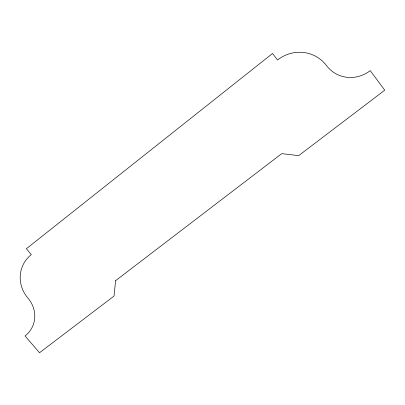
<?xml version="1.0" encoding="UTF-8"?>
<svg xmlns="http://www.w3.org/2000/svg" width="405" height="405" viewBox="0 0 405 405"><rect width="100%" height="100%" fill="white"/><g stroke="black" fill="none" stroke-linecap="round" stroke-linejoin="round"><path stroke-width="0.61" d="M115.592 280.67L114.028 296.075L39.518 352.745L25.044 335.932A28.406 26.431 29.2 0 0 27.95 298.126A32.319 30.557 28.3 0 1 31.327 254.603L26.376 248.736L272.54 53.49L277.511 60.026A35.326 34.243 -48.5 0 1 326.531 65.63A32.354 30.826 -51.2 0 0 370.241 70.647L384.75 90.178L298.688 155.636L281.753 153.637L115.592 280.67"/></g></svg>
